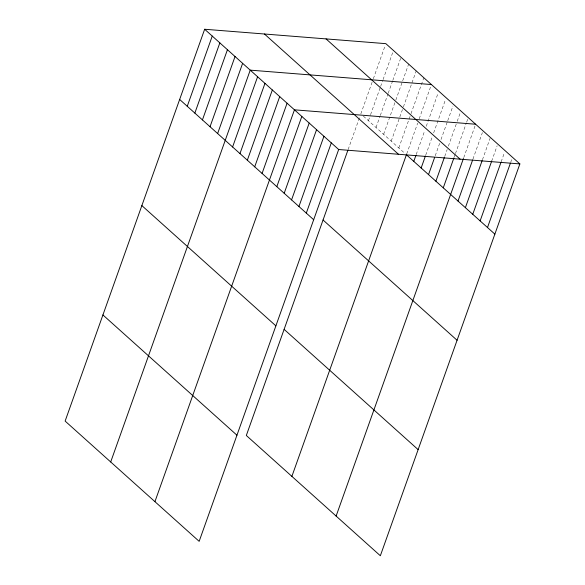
<?xml version="1.0" encoding="UTF-8"?>
<svg xmlns="http://www.w3.org/2000/svg" width="585" height="585" viewBox="0 0 585 585"><rect width="100%" height="100%" fill="white"/><g stroke="black" fill="none" stroke-linecap="round" stroke-linejoin="round"><path stroke-width="0.44" stroke-dasharray="2.92 2.19" d="M348.148 149.526L359.958 116.356M360.843 113.87L372.126 82.185M373.34 78.763L385.237 45.367M368.433 120.685L370.268 115.545M370.568 114.689L380.33 87.289M380.63 86.434L382.766 80.438M383.073 79.582L393.442 50.471M376.031 127.501L379.994 116.364M380.301 115.508L387.921 94.105M388.228 93.249L392.498 81.257M392.798 80.401L401.032 57.286M383.628 134.316L395.518 100.92M395.826 100.064L408.63 64.101M391.219 141.131L403.109 107.735M403.416 106.879L416.22 70.917M398.816 147.946L410.707 114.55M411.014 113.695L423.818 77.725M406.714 153.906L417.69 123.077M419.218 118.792L430.801 86.258M416.22 154.52L424.761 130.55M426.282 126.265L438.172 92.869M425.726 155.142L432.132 137.161M433.653 132.883L445.543 99.487M435.233 155.764L439.803 142.923M441.024 139.493L447.43 121.512M447.737 120.656L452.914 106.097M444.739 156.385L447.174 149.533M448.395 146.111L456.936 122.133M457.236 121.278L460.285 112.715M454.245 157.007L455.159 154.44M455.466 153.577L466.442 122.755M466.742 121.899L467.656 119.325M463.751 157.628L475.035 125.943M472.951 159.105L482.406 132.561M482.457 159.727L490.076 138.316M491.656 161.197L497.148 145.789M501.162 161.818L504.519 152.4M510.668 162.44L511.89 159.018M363.373 116.144L405.142 153.621"/><path stroke-width="0.88" d="M204.655 29.25L65.132 421.083L199.156 541.344L338.678 149.511L204.655 29.25L385.844 43.656L519.868 163.917L380.345 555.75L246.322 435.489L347.848 150.352M187.251 106.28L212.253 36.065M194.842 113.095L219.843 42.88M202.439 119.91L227.441 49.696M210.03 126.726L235.038 56.511M217.627 133.541L242.629 63.326M110.697 461.974L250.226 70.141L431.416 84.54M232.596 146.974L257.597 76.752M239.967 153.584L264.968 83.37M247.338 160.202L272.339 89.98M254.709 166.813L279.71 96.598M262.08 173.431L287.081 103.216M154.93 501.659L294.452 109.826L475.642 124.232M276.822 186.659L301.823 116.444M284.193 193.269L309.194 123.055M291.564 199.887L316.565 129.673M298.935 206.505L323.936 136.283M306.306 213.115L331.307 142.901M291.886 476.373L406.407 154.762L494.866 234.132M413.778 161.372L415.913 155.383M421.156 167.99L425.419 155.998M428.527 174.601L434.626 157.475M435.898 181.218L444.432 157.241M443.269 187.829L453.938 157.862M336.119 516.065L463.444 158.484M458.011 201.064L472.643 159.961M465.382 207.675L482.15 160.582M472.753 214.293L491.656 161.197M480.124 220.903L500.855 162.674M487.495 227.521L510.361 163.295M338.678 149.511L519.868 163.917M326.05 38.902L460.081 159.164M264.449 34.003L398.473 154.264M323.052 220.004L457.075 340.265M179.654 99.465L313.677 219.733M284.113 329.355L418.136 449.616M141.862 205.598L275.886 325.867M102.923 314.949L236.947 435.211"/></g></svg>
